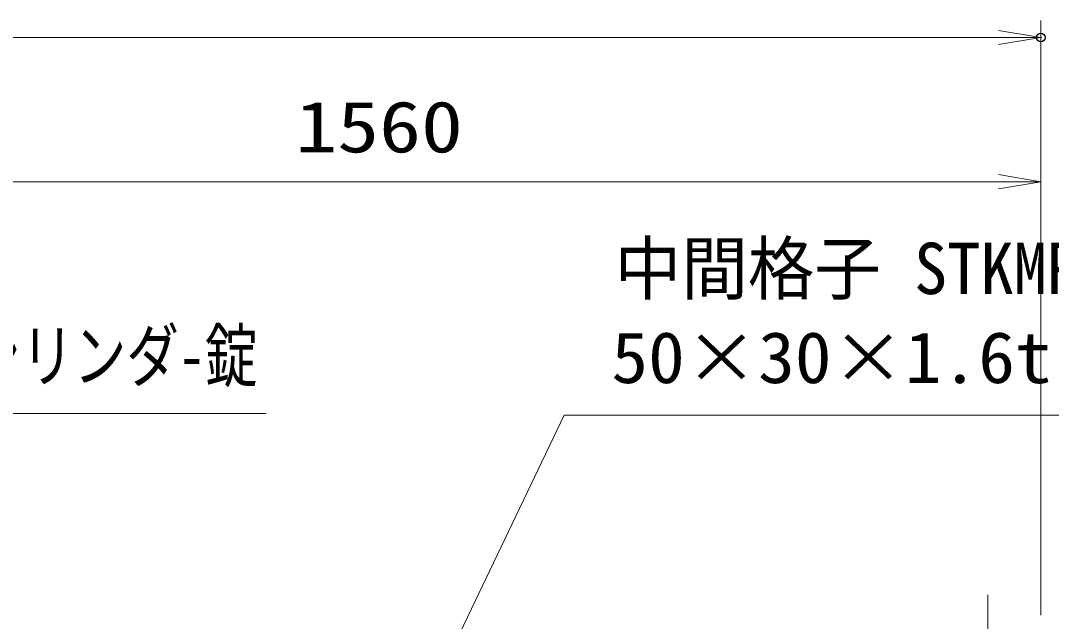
# Model space of a CAD drawing. Units: millimetres at full size; details may follow other scales. Extents: x -5940 to 5940, y -4200 to 4200.
# Drawn here: x -1335 to -119, y -216 to 493 of the extents above; entities that cross this region are included whole.
import ezdxf
from ezdxf.enums import TextEntityAlignment as Align

# ---------------------------------------------------------------- set-up
doc = ezdxf.new("R2010")
doc.units = ezdxf.units.MM
doc.header["$LTSCALE"] = 20
doc.header["$PDMODE"] = 32
doc.header["$PDSIZE"] = 10
doc.linetypes.add('USER1', pattern=[18, 12, -1.5, 3, -1.5])
for name, color, linetype, lineweight in [('0-3_軸線', 200, 'USER1', 15), ('0-6_寸法線', 4, 'Continuous', 18), ('0-7_0', 7, 'Continuous', 18)]:
    doc.layers.add(name, color=color, linetype=linetype, lineweight=lineweight)
doc.layers.add('0-8_Defpoints', color=7, linetype='Continuous')
doc.styles.add('ＭＳ ゴシック', font='')
doc.styles.get('ＭＳ ゴシック').set_extended_font_data('MS Gothic')

# ---------------------------------------------------------------- blocks, each defined once
blk = doc.blocks.new('_Open')
at = {"layer": '0-7_0'}
blk.add_line((-20, 3.333), (0, 0), dxfattribs=at)
blk.add_lwpolyline([(-20, -3.333), (0, 0), (-20, 0)], dxfattribs=at)
blk = doc.blocks.new('S24')
at = {"layer": '0-6_寸法線'}
for points in [[(-2816586.7, 58507488.8), (-2824739.5, 58507488.8), (-2828118.6, 58498866.8), (-2828483.5, 58497935.8)], [(-2828273.8, 58498927.6), (-2828483.5, 58497935.8), (-2827963.4, 58498806)]]:
    blk.add_lwpolyline(points, dxfattribs=at)
at = {"layer": '0-6_寸法線', "color": 254, "style": 'ＭＳ ゴシック', "width": 0.75}
blk.add_text('シリンダ-錠', height=1212, dxfattribs=at).set_placement((-2823604.3, 58507885.7), align=Align.BOTTOM_LEFT)
blk = doc.blocks.new('S25')
at = {"layer": '0-6_寸法線'}
for points in [[(-2795332.3, 58507448.3), (-2809552.3, 58507448.3), (-2813491.2, 58499217.1), (-2813922.9, 58498315)], [(-2813641.6, 58499289), (-2813922.9, 58498315), (-2813340.9, 58499145.1)]]:
    blk.add_lwpolyline(points, dxfattribs=at)
at = {"layer": '0-6_寸法線', "color": 254, "style": 'ＭＳ ゴシック'}
for s, width, p in [('中間格子 STKMR290', 0.95, (-2808359.5, 58509945.1)), ('50×30×1.6t', 1.05, (-2808436.3, 58507845.1))]:
    blk.add_text(s, height=1212, dxfattribs=dict(at, width=width)).set_placement(p, align=Align.BOTTOM_LEFT)

msp = doc.modelspace()

# ---------------------------------------------------------------- linework, layer by layer
at = {"layer": '0-3_軸線'}
msp.add_line((-194.04, -184.56), (-194.04, -2267.84), dxfattribs=at)
at = {"layer": '0-6_寸法線'}
for p, q in [((-131.54, -208.48), (-131.54, 492.78)), ((-3256.54, 472.78), (-131.54, 472.78)), ((-131.54, -208.48), (-131.54, 322.78)), ((-131.54, 302.78), (-1691.54, 302.78))]:
    msp.add_line(p, q, dxfattribs=at)
at = {"layer": '0-8_Defpoints'}
msp.add_point((-131.54, 472.78), dxfattribs=at)

# ---------------------------------------------------------------- block references
at = {"layer": '0-6_寸法線'}
for name, p, xscale, yscale in [('_Open', (-131.54, 472.78), 2.5, 2.5), ('_Open', (-131.54, 302.78), 2.5, 2.5), ('S25', (139783.64, -2925345.27), 0.05, 0.05), ('S24', (139783.64, -2925345.27), 0.05, 0.05)]:
    msp.add_blockref(name, p, dxfattribs=dict(at, xscale=xscale, yscale=yscale))

# ---------------------------------------------------------------- texts
at = {"layer": '0-6_寸法線', "color": 254, "style": 'ＭＳ ゴシック', "width": 1.2}
msp.add_text('1560', height=60.56, dxfattribs=at).set_placement((-1011.14, 319.12), align=Align.BOTTOM_LEFT)

doc.saveas('drawing.dxf')
